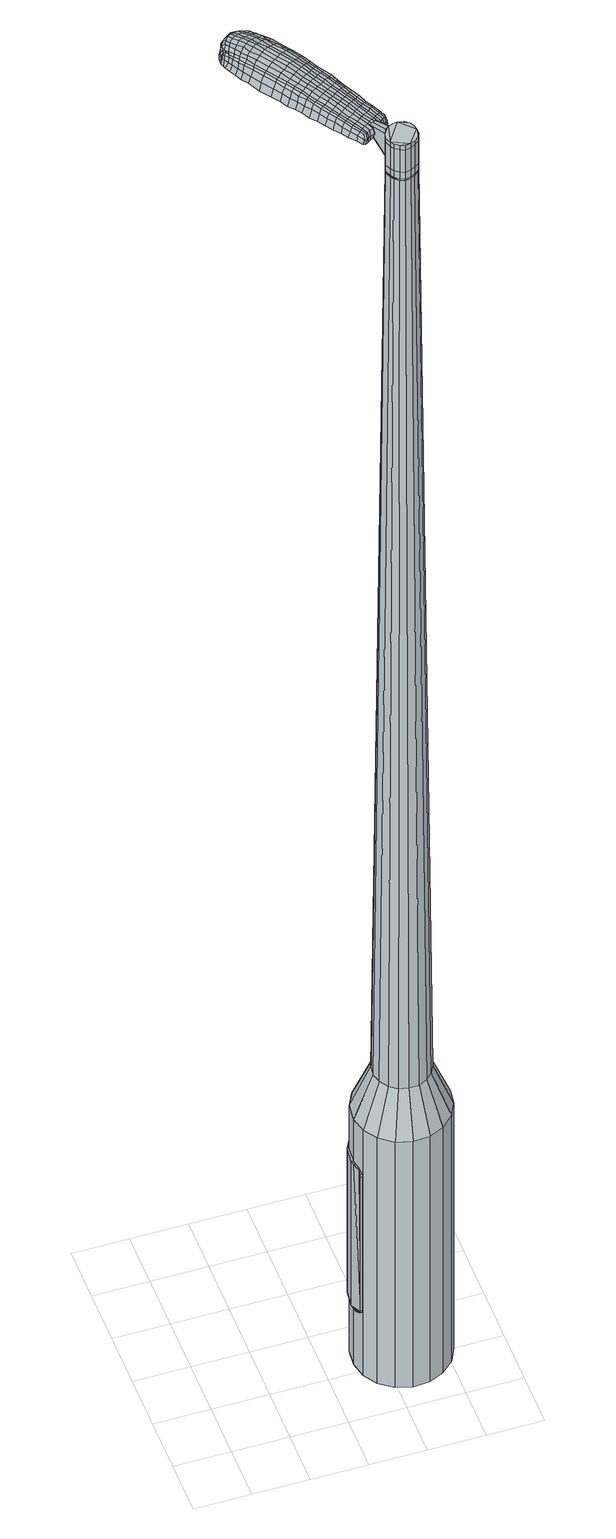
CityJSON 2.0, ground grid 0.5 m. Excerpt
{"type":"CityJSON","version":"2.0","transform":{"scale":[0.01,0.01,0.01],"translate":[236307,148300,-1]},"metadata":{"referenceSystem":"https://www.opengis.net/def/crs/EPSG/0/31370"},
"CityObjects":{
"object1":{"type":"GenericCityObject","attributes":{"cluster":208,"mean_distance_to_centroid":0.154,"new_centroid_x":236308.69,"new_centroid_y":148300.61,"mean_distance_to_camera":6.35,"H1":-27.15,"H2":-59.48,"Z_final":110.35,"cluster2":-1,"proj_x":236311.16,"proj_y":148298.97,"id_line":53438,"bearing_l":33.64,"distance":2.96,"orientation":"left","G_obj":123.64},"geometry":[{"type":"MultiSurface","lod":"2","boundaries":[[[0,1,2,3]],[[1,4,5,2]],[[4,6,7,5]],[[6,8,9,7]],[[8,10,11,9]],[[10,12,13,11]],[[12,14,15,13]],[[14,16,17,15]],[[16,18,19,17]],[[18,20,21,19]],[[20,22,23,21]],[[22,24,25,23]],[[24,26,27,25]],[[26,28,29,27]],[[28,30,31,29]],[[30,32,33,31]],[[32,34,35,33]],[[34,0,3,35]],[[36,37,38,39]],[[38,40,41,42]],[[41,43,42]],[[42,44,45,46]],[[45,47,46]],[[46,48,49,50]],[[49,51,50]],[[42,46,50,38]],[[50,52,39,38]],[[53,36,39]],[[2,5,7,35]],[[7,9,11,15]],[[11,13,15]],[[15,17,19,23]],[[19,21,23]],[[23,25,27,31]],[[27,29,31]],[[15,23,31,7]],[[31,33,35,7]],[[3,2,35]],[[1,0,54,55]],[[0,34,56,54]],[[34,32,57,56]],[[32,30,58,57]],[[30,28,59,58]],[[28,26,60,59]],[[26,24,61,60]],[[24,22,62,61]],[[22,20,63,62]],[[20,18,64,63]],[[18,16,65,64]],[[16,14,66,65]],[[14,12,67,66]],[[12,10,68,67]],[[10,8,69,68]],[[8,6,70,69]],[[6,4,71,70]],[[4,1,55,71]],[[55,54,72,73]],[[54,56,74,72]],[[56,57,75,74]],[[57,58,76,75]],[[58,59,77,76]],[[59,60,78,77]],[[60,61,79,78]],[[61,62,80,79]],[[62,63,81,80]],[[63,64,82,81]],[[64,65,83,82]],[[65,66,84,83]],[[66,67,85,84]],[[67,68,86,85]],[[68,69,87,86]],[[69,70,88,87]],[[70,71,89,88]],[[71,55,73,89]],[[90,91,92,93]],[[94,95,91,90]],[[96,97,95,94]],[[98,99,97,96]],[[100,101,99,98]],[[102,103,101,100]],[[79,104,103,102]],[[105,106,104,79]],[[81,107,106,105]],[[82,108,107,81]],[[109,110,108,82]],[[111,112,110,109]],[[85,113,112,111]],[[86,114,113,85]],[[115,116,114,86]],[[117,118,116,115]],[[89,119,118,117]],[[93,92,119,89]],[[120,121,122,123]],[[124,120,123,125]],[[126,124,125,127]],[[128,126,127,129]],[[130,128,129,131]],[[132,130,131,133]],[[134,132,133,135]],[[136,134,135,137]],[[138,136,137,139]],[[140,138,139,141]],[[142,140,141,143]],[[144,142,143,145]],[[146,144,145,147]],[[148,146,147,149]],[[150,148,149,151]],[[152,150,151,153]],[[73,72,90,93]],[[72,74,94,90]],[[74,75,96,94]],[[75,76,98,96]],[[76,77,100,98]],[[77,78,102,100]],[[78,79,102]],[[80,105,79]],[[80,81,105]],[[83,109,82]],[[83,84,111,109]],[[84,85,111]],[[87,115,86]],[[87,88,117,115]],[[88,89,117]],[[73,93,89]],[[154,155,92,91]],[[155,119,92]],[[156,118,119]],[[156,157,116,118]],[[157,114,116]],[[158,112,113]],[[158,159,110,112]],[[159,108,110]],[[160,106,107]],[[160,104,106]],[[161,103,104]],[[161,162,101,103]],[[162,163,99,101]],[[163,164,97,99]],[[164,165,95,97]],[[165,154,91,95]],[[39,52,152,166]],[[155,154,167,153]],[[53,39,166,121]],[[154,165,122,167]],[[36,53,121,120]],[[165,164,123,122]],[[37,36,120,124]],[[164,163,125,123]],[[38,37,124,126]],[[163,162,127,125]],[[40,38,126,128]],[[162,161,129,127]],[[41,40,128,130]],[[161,104,131,129]],[[43,41,130,132]],[[104,160,133,131]],[[42,43,132,134]],[[160,107,135,133]],[[44,42,134,136]],[[107,108,137,135]],[[45,44,136,138]],[[108,159,139,137]],[[47,45,138,140]],[[159,158,141,139]],[[46,47,140,142]],[[158,113,143,141]],[[48,46,142,144]],[[113,114,145,143]],[[49,48,144,146]],[[114,157,147,145]],[[51,49,146,148]],[[157,156,149,147]],[[50,51,148,150]],[[156,119,151,149]],[[52,50,150,152]],[[119,155,153,151]],[[152,153,168,169]],[[153,167,170,168]],[[167,122,171,170]],[[122,121,172,171]],[[121,166,173,172]],[[166,152,169,173]],[[174,175,176,177]],[[178,174,177,179]],[[174,178,180,181]],[[175,174,181,182]],[[183,184,185,186]],[[187,183,186,188]],[[183,187,189,190]],[[184,183,190,191]],[[192,193,194,195]],[[196,192,195,197]],[[192,196,198,199]],[[193,192,199,200]],[[201,202,203,204]],[[205,201,204,206]],[[201,205,207,208]],[[202,201,208,209]],[[210,211,212,213]],[[214,210,213,215]],[[210,214,216,217]],[[211,210,217,218]],[[219,220,221,222]],[[223,219,222,224]],[[219,223,225,226]],[[220,219,226,227]],[[228,229,230,231]],[[220,228,231,221]],[[228,220,227,232]],[[229,228,232,233]],[[234,235,236,237]],[[229,234,237,230]],[[234,229,233,238]],[[235,234,238,239]],[[240,178,179,241]],[[235,240,241,236]],[[240,235,239,242]],[[178,240,242,180]],[[243,244,245,246]],[[247,243,246,248]],[[243,247,249,250]],[[244,243,250,251]],[[252,253,254,255]],[[244,252,255,245]],[[252,244,251,256]],[[253,252,256,257]],[[258,259,260,261]],[[253,258,261,254]],[[258,253,257,262]],[[259,258,262,263]],[[264,265,266,267]],[[259,264,267,260]],[[264,259,263,268]],[[265,264,268,269]],[[270,175,182,271]],[[265,270,271,266]],[[270,265,269,272]],[[175,270,272,176]],[[273,274,275,276]],[[277,273,276,278]],[[273,277,279,280]],[[274,273,280,281]],[[282,283,284,285]],[[274,282,285,275]],[[282,274,281,286]],[[283,282,286,287]],[[288,289,290,291]],[[283,288,291,284]],[[288,283,287,292]],[[289,288,292,293]],[[294,187,188,295]],[[289,294,295,290]],[[294,289,293,296]],[[187,294,296,189]],[[297,298,299,300]],[[301,297,300,302]],[[297,301,303,304]],[[298,297,304,305]],[[306,307,308,309]],[[298,306,309,299]],[[306,298,305,310]],[[307,306,310,311]],[[312,313,314,315]],[[307,312,315,308]],[[312,307,311,316]],[[313,312,316,317]],[[318,319,320,321]],[[313,318,321,314]],[[318,313,317,322]],[[319,318,322,323]],[[324,184,191,325]],[[319,324,325,320]],[[324,319,323,326]],[[184,324,326,185]],[[327,213,212,328]],[[329,327,328,330]],[[327,329,331,332]],[[213,327,332,215]],[[333,329,330,334]],[[335,333,334,336]],[[333,335,337,338]],[[329,333,338,331]],[[339,335,336,340]],[[341,339,340,342]],[[339,341,343,344]],[[335,339,344,337]],[[345,341,342,346]],[[347,345,346,348]],[[345,347,349,350]],[[341,345,350,343]],[[351,347,348,352]],[[202,351,352,203]],[[351,202,209,353]],[[347,351,353,349]],[[354,355,200,199]],[[356,354,199,198]],[[354,356,357,358]],[[355,354,358,359]],[[360,361,359,358]],[[362,360,358,357]],[[360,362,363,364]],[[361,360,364,365]],[[366,367,365,364]],[[368,366,364,363]],[[366,368,369,370]],[[367,366,370,371]],[[372,373,371,370]],[[374,372,370,369]],[[372,374,207,205]],[[373,372,205,206]],[[375,376,377,378]],[[277,375,378,279]],[[375,277,278,379]],[[376,375,379,380]],[[381,196,197,382]],[[376,381,382,377]],[[381,376,380,383]],[[196,381,383,198]],[[384,385,386,387]],[[223,384,387,225]],[[384,223,224,388]],[[385,384,388,389]],[[390,391,392,393]],[[385,390,393,386]],[[390,385,389,394]],[[391,390,394,395]],[[396,193,200,397]],[[391,396,397,392]],[[396,391,395,398]],[[193,396,398,194]],[[399,400,401,402]],[[181,399,402,182]],[[399,181,180,403]],[[400,399,403,404]],[[405,406,407,408]],[[400,405,408,401]],[[405,400,404,409]],[[406,405,409,410]],[[411,204,203,412]],[[406,411,412,407]],[[411,406,410,413]],[[204,411,413,206]],[[414,415,416,417]],[[186,414,417,188]],[[414,186,185,418]],[[415,414,418,419]],[[420,208,207,421]],[[415,420,421,416]],[[420,415,419,422]],[[208,420,422,209]],[[423,424,425,426]],[[301,423,426,303]],[[423,301,302,427]],[[424,423,427,428]],[[429,214,215,430]],[[424,429,430,425]],[[429,424,428,431]],[[214,429,431,216]],[[432,433,434,435]],[[247,432,435,249]],[[432,247,248,436]],[[433,432,436,437]],[[438,439,440,441]],[[433,438,441,434]],[[438,433,437,442]],[[439,438,442,443]],[[444,211,218,445]],[[439,444,445,440]],[[444,439,443,446]],[[211,444,446,212]],[[447,448,437,436]],[[246,447,436,248]],[[447,246,245,449]],[[448,447,449,450]],[[451,452,443,442]],[[448,451,442,437]],[[451,448,450,453]],[[452,451,453,454]],[[455,328,212,446]],[[452,455,446,443]],[[455,452,454,456]],[[328,455,456,330]],[[457,458,459,460]],[[304,457,460,305]],[[457,304,303,426]],[[458,457,426,425]],[[461,332,331,462]],[[458,461,462,459]],[[461,458,425,430]],[[332,461,430,215]],[[463,464,450,449]],[[255,463,449,245]],[[463,255,254,465]],[[464,463,465,466]],[[467,468,454,453]],[[464,467,453,450]],[[467,464,466,469]],[[468,467,469,470]],[[471,334,330,456]],[[468,471,456,454]],[[471,468,470,472]],[[334,471,472,336]],[[473,474,475,476]],[[310,473,476,311]],[[473,310,305,460]],[[474,473,460,459]],[[477,338,337,478]],[[474,477,478,475]],[[477,474,459,462]],[[338,477,462,331]],[[479,480,466,465]],[[261,479,465,254]],[[479,261,260,481]],[[480,479,481,482]],[[483,484,470,469]],[[480,483,469,466]],[[483,480,482,485]],[[484,483,485,486]],[[487,340,336,472]],[[484,487,472,470]],[[487,484,486,488]],[[340,487,488,342]],[[489,490,491,492]],[[316,489,492,317]],[[489,316,311,476]],[[490,489,476,475]],[[493,344,343,494]],[[490,493,494,491]],[[493,490,475,478]],[[344,493,478,337]],[[495,496,482,481]],[[267,495,481,260]],[[495,267,266,497]],[[496,495,497,498]],[[499,500,486,485]],[[496,499,485,482]],[[499,496,498,501]],[[500,499,501,502]],[[503,346,342,488]],[[500,503,488,486]],[[503,500,502,504]],[[346,503,504,348]],[[505,506,507,508]],[[322,505,508,323]],[[505,322,317,492]],[[506,505,492,491]],[[509,350,349,510]],[[506,509,510,507]],[[509,506,491,494]],[[350,509,494,343]],[[511,512,498,497]],[[271,511,497,266]],[[511,271,182,402]],[[512,511,402,401]],[[513,514,502,501]],[[512,513,501,498]],[[513,512,401,408]],[[514,513,408,407]],[[515,352,348,504]],[[514,515,504,502]],[[515,514,407,412]],[[352,515,412,203]],[[516,517,419,418]],[[326,516,418,185]],[[516,326,323,508]],[[517,516,508,507]],[[518,353,209,422]],[[517,518,422,419]],[[518,517,507,510]],[[353,518,510,349]],[[519,520,380,379]],[[276,519,379,278]],[[519,276,275,521]],[[520,519,521,522]],[[523,356,198,383]],[[520,523,383,380]],[[523,520,522,524]],[[356,523,524,357]],[[525,526,527,528]],[[226,525,528,227]],[[525,226,225,387]],[[526,525,387,386]],[[529,530,531,532]],[[526,529,532,527]],[[529,526,386,393]],[[530,529,393,392]],[[533,355,359,534]],[[530,533,534,531]],[[533,530,392,397]],[[355,533,397,200]],[[535,536,522,521]],[[285,535,521,275]],[[535,285,284,537]],[[536,535,537,538]],[[539,362,357,524]],[[536,539,524,522]],[[539,536,538,540]],[[362,539,540,363]],[[541,542,543,544]],[[232,541,544,233]],[[541,232,227,528]],[[542,541,528,527]],[[545,546,547,548]],[[542,545,548,543]],[[545,542,527,532]],[[546,545,532,531]],[[549,361,365,550]],[[546,549,550,547]],[[549,546,531,534]],[[361,549,534,359]],[[551,552,538,537]],[[291,551,537,284]],[[551,291,290,553]],[[552,551,553,554]],[[555,368,363,540]],[[552,555,540,538]],[[555,552,554,556]],[[368,555,556,369]],[[557,558,559,560]],[[238,557,560,239]],[[557,238,233,544]],[[558,557,544,543]],[[561,562,563,564]],[[558,561,564,559]],[[561,558,543,548]],[[562,561,548,547]],[[565,367,371,566]],[[562,565,566,563]],[[565,562,547,550]],[[367,565,550,365]],[[567,568,554,553]],[[295,567,553,290]],[[567,295,188,417]],[[568,567,417,416]],[[569,374,369,556]],[[568,569,556,554]],[[569,568,416,421]],[[374,569,421,207]],[[570,571,404,403]],[[242,570,403,180]],[[570,242,239,560]],[[571,570,560,559]],[[572,573,410,409]],[[571,572,409,404]],[[572,571,559,564]],[[573,572,564,563]],[[574,373,206,413]],[[573,574,413,410]],[[574,573,563,566]],[[373,574,566,371]],[[575,576,577,578]],[[578,577,579,580]],[[581,579,577,582]],[[582,577,576,583]],[[584,585,586,587]],[[587,586,588,589]],[[590,588,586,591]],[[591,586,585,592]],[[593,594,595,596]],[[596,595,597,598]],[[599,597,595,600]],[[600,595,594,601]],[[602,603,604,605]],[[605,604,606,607]],[[608,606,604,609]],[[609,604,603,610]],[[611,612,613,614]],[[614,613,615,616]],[[617,615,613,618]],[[618,613,612,619]],[[620,621,622,623]],[[623,622,624,625]],[[626,624,622,627]],[[627,622,621,628]],[[629,630,631,632]],[[632,631,621,620]],[[628,621,631,633]],[[633,631,630,634]],[[635,636,637,638]],[[638,637,630,629]],[[634,630,637,639]],[[639,637,636,640]],[[580,579,641,642]],[[642,641,636,635]],[[640,636,641,643]],[[643,641,579,581]],[[644,645,646,647]],[[647,646,648,649]],[[650,648,646,651]],[[651,646,645,652]],[[653,654,655,656]],[[656,655,645,644]],[[652,645,655,657]],[[657,655,654,658]],[[659,660,661,662]],[[662,661,654,653]],[[658,654,661,663]],[[663,661,660,664]],[[665,666,667,668]],[[668,667,660,659]],[[664,660,667,669]],[[669,667,666,670]],[[583,576,671,672]],[[672,671,666,665]],[[670,666,671,673]],[[673,671,576,575]],[[674,675,676,677]],[[677,676,678,679]],[[680,678,676,681]],[[681,676,675,682]],[[683,684,685,686]],[[686,685,675,674]],[[682,675,685,687]],[[687,685,684,688]],[[689,690,691,692]],[[692,691,684,683]],[[688,684,691,693]],[[693,691,690,694]],[[589,588,695,696]],[[696,695,690,689]],[[694,690,695,697]],[[697,695,588,590]],[[698,699,700,701]],[[701,700,702,703]],[[704,702,700,705]],[[705,700,699,706]],[[707,708,709,710]],[[710,709,699,698]],[[706,699,709,711]],[[711,709,708,712]],[[713,714,715,716]],[[716,715,708,707]],[[712,708,715,717]],[[717,715,714,718]],[[719,720,721,722]],[[722,721,714,713]],[[718,714,721,723]],[[723,721,720,724]],[[592,585,725,726]],[[726,725,720,719]],[[724,720,725,727]],[[727,725,585,584]],[[611,614,728,729]],[[729,728,730,731]],[[732,730,728,172]],[[172,728,614,616]],[[731,730,733,734]],[[734,733,735,736]],[[737,735,733,738]],[[738,733,730,732]],[[736,735,739,740]],[[740,739,741,742]],[[743,741,739,744]],[[744,739,735,737]],[[742,741,745,746]],[[746,745,747,748]],[[749,747,745,750]],[[750,745,741,743]],[[748,747,751,752]],[[752,751,603,602]],[[610,603,751,753]],[[753,751,747,749]],[[601,754,755,600]],[[600,755,756,599]],[[757,756,755,758]],[[758,755,754,759]],[[759,760,761,758]],[[758,761,762,757]],[[763,762,761,764]],[[764,761,760,765]],[[765,766,767,764]],[[764,767,768,763]],[[769,768,767,770]],[[770,767,766,771]],[[771,772,773,770]],[[770,773,774,769]],[[608,774,773,606]],[[606,773,772,607]],[[775,776,777,778]],[[778,777,678,680]],[[679,678,777,779]],[[779,777,776,780]],[[598,597,781,782]],[[782,781,776,775]],[[780,776,781,783]],[[783,781,597,599]],[[784,785,786,787]],[[787,786,624,626]],[[625,624,786,788]],[[788,786,785,789]],[[790,791,792,793]],[[793,792,785,784]],[[789,785,792,794]],[[794,792,791,795]],[[601,594,796,797]],[[797,796,791,790]],[[795,791,796,798]],[[798,796,594,593]],[[799,800,801,802]],[[802,801,582,583]],[[581,582,801,803]],[[803,801,800,804]],[[805,806,807,808]],[[808,807,800,799]],[[804,800,807,809]],[[809,807,806,810]],[[602,605,811,812]],[[812,811,806,805]],[[810,806,811,813]],[[813,811,605,607]],[[814,815,816,817]],[[817,816,587,589]],[[584,587,816,818]],[[818,816,815,819]],[[608,609,820,821]],[[821,820,815,814]],[[819,815,820,822]],[[822,820,609,610]],[[823,824,702,704]],[[702,824,703]],[[703,824,825]],[[616,615,826,827]],[[827,826,824,823]],[[825,824,826,828]],[[828,826,615,617]],[[829,830,831]],[[831,830,648,650]],[[649,648,830,832]],[[832,830,833]],[[834,835,836,837]],[[837,836,830,829]],[[833,830,836,838]],[[838,836,835,839]],[[619,612,840,841]],[[841,840,835,834]],[[839,835,840,842]],[[842,840,612,611]],[[833,843,844,832]],[[832,844,647,649]],[[644,647,844,845]],[[845,844,843,846]],[[839,847,848,838]],[[838,848,843,833]],[[846,843,848,849]],[[849,848,847,850]],[[611,729,851,842]],[[842,851,847,839]],[[850,847,851,852]],[[852,851,729,731]],[[853,854,855,856]],[[856,855,705,706]],[[704,705,855,823]],[[855,854,823]],[[732,172,857,858]],[[858,857,854,853]],[[823,854,857,827]],[[827,857,172,616]],[[846,859,845]],[[845,859,656,644]],[[653,656,859,860]],[[850,861,862,849]],[[849,862,859,846]],[[860,859,862,863]],[[863,862,861,864]],[[731,734,865,852]],[[852,865,861,850]],[[864,861,865,866]],[[866,865,734,736]],[[867,868,869,870]],[[870,869,711,712]],[[706,711,869,856]],[[856,869,868,853]],[[737,738,871,872]],[[872,871,868,867]],[[853,868,871,858]],[[858,871,738,732]],[[873,874,860]],[[860,874,662,653]],[[659,662,874,875]],[[875,874,873,876]],[[864,877,878,863]],[[863,878,873,860]],[[876,873,878,879]],[[879,878,877,880]],[[736,740,881,866]],[[866,881,877,864]],[[880,877,881,882]],[[882,881,740,742]],[[883,884,885,886]],[[886,885,717,718]],[[712,717,885,870]],[[870,885,884,867]],[[743,744,887,888]],[[888,887,884,883]],[[867,884,887,872]],[[872,887,744,737]],[[876,889,890,875]],[[875,890,668,659]],[[665,668,890,891]],[[891,890,889,892]],[[880,893,894,879]],[[879,894,889,876]],[[892,889,894,895]],[[895,894,893,896]],[[742,746,897,882]],[[882,897,893,880]],[[896,893,897,898]],[[898,897,746,748]],[[899,900,901,902]],[[902,901,723,724]],[[718,723,901,886]],[[886,901,900,883]],[[749,750,903,904]],[[904,903,900,899]],[[883,900,903,888]],[[888,903,750,743]],[[892,905,906,891]],[[891,906,672,665]],[[583,672,906,802]],[[802,906,905,799]],[[896,907,908,895]],[[895,908,905,892]],[[799,905,908,808]],[[808,908,907,805]],[[748,752,909,898]],[[898,909,907,896]],[[805,907,909,812]],[[812,909,752,602]],[[819,910,911,818]],[[818,911,727,584]],[[724,727,911,902]],[[902,911,910,899]],[[610,753,912,822]],[[822,912,910,819]],[[899,910,912,904]],[[904,912,753,749]],[[780,913,914,779]],[[779,914,677,679]],[[674,677,914,915]],[[915,914,913,916]],[[599,756,917,783]],[[783,917,913,780]],[[916,913,917,918]],[[918,917,756,757]],[[919,920,921,922]],[[922,921,627,628]],[[626,627,921,787]],[[787,921,920,784]],[[923,924,925,926]],[[926,925,920,919]],[[784,920,925,793]],[[793,925,924,790]],[[759,754,927,928]],[[928,927,924,923]],[[790,924,927,797]],[[797,927,754,601]],[[916,929,930,915]],[[915,930,686,674]],[[683,686,930,931]],[[931,930,929,932]],[[757,762,933,918]],[[918,933,929,916]],[[932,929,933,934]],[[934,933,762,763]],[[935,936,937,938]],[[938,937,633,634]],[[628,633,937,922]],[[922,937,936,919]],[[939,940,941,942]],[[942,941,936,935]],[[919,936,941,926]],[[926,941,940,923]],[[765,760,943,944]],[[944,943,940,939]],[[923,940,943,928]],[[928,943,760,759]],[[932,945,946,931]],[[931,946,692,683]],[[689,692,946,947]],[[947,946,945,948]],[[763,768,949,934]],[[934,949,945,932]],[[948,945,949,950]],[[950,949,768,769]],[[951,952,953,954]],[[954,953,639,640]],[[634,639,953,938]],[[938,953,952,935]],[[955,956,957,958]],[[958,957,952,951]],[[935,952,957,942]],[[942,957,956,939]],[[771,766,959,960]],[[960,959,956,955]],[[939,956,959,944]],[[944,959,766,765]],[[948,961,962,947]],[[947,962,696,689]],[[589,696,962,817]],[[817,962,961,814]],[[769,774,963,950]],[[950,963,961,948]],[[814,961,963,821]],[[821,963,774,608]],[[804,964,965,803]],[[803,965,643,581]],[[640,643,965,954]],[[954,965,964,951]],[[810,966,967,809]],[[809,967,964,804]],[[951,964,967,958]],[[958,967,966,955]],[[607,772,968,813]],[[813,968,966,810]],[[955,966,968,960]],[[960,968,772,771]],[[575,578,177,176]],[[578,580,179,177]],[[590,591,190,189]],[[591,592,191,190]],[[593,596,195,194]],[[596,598,197,195]],[[617,618,217,216]],[[618,619,218,217]],[[620,623,222,221]],[[623,625,224,222]],[[629,632,231,230]],[[632,620,221,231]],[[635,638,237,236]],[[638,629,230,237]],[[580,642,241,179]],[[642,635,236,241]],[[650,651,250,249]],[[651,652,251,250]],[[652,657,256,251]],[[657,658,257,256]],[[658,663,262,257]],[[663,664,263,262]],[[664,669,268,263]],[[669,670,269,268]],[[670,673,272,269]],[[673,575,176,272]],[[680,681,280,279]],[[681,682,281,280]],[[682,687,286,281]],[[687,688,287,286]],[[688,693,292,287]],[[693,694,293,292]],[[694,697,296,293]],[[697,590,189,296]],[[698,701,300,299]],[[701,703,302,300]],[[707,710,309,308]],[[710,698,299,309]],[[713,716,315,314]],[[716,707,308,315]],[[719,722,321,320]],[[722,713,314,321]],[[592,726,325,191]],[[726,719,320,325]],[[775,778,378,377]],[[778,680,279,378]],[[598,782,382,197]],[[782,775,377,382]],[[625,788,388,224]],[[788,789,389,388]],[[789,794,394,389]],[[794,795,395,394]],[[795,798,398,395]],[[798,593,194,398]],[[703,427,302]],[[703,825,428,427]],[[825,828,431,428]],[[828,617,216,431]],[[829,831,435,434]],[[831,650,249,435]],[[834,837,441,440]],[[837,829,434,441]],[[619,841,445,218]],[[841,834,440,445]],[[969,970,971,972]],[[973,974,972,971]],[[975,976,977,978]],[[979,980,981,982]],[[970,983,984,971]],[[985,973,971,984]],[[986,975,978,987]],[[988,989,980,979]],[[983,990,991,984]],[[991,992,985,984]],[[993,986,987,994]],[[995,989,988,996]],[[990,997,998,991]],[[998,999,992,991]],[[1000,993,994,1001]],[[1002,995,996,1003]],[[1004,1005,1006,1007]],[[1008,1009,1005,1004]],[[1008,1010,1011,1009]],[[1010,1012,1013,1011]],[[1014,1015,1016,1017]],[[1018,1019,1015,1014]],[[1020,1021,1019,1018]],[[1022,1023,1021,1020]],[[1017,1006,1005,1014]],[[1014,1005,1009,1018]],[[1009,1011,1020,1018]],[[1011,1013,1022,1020]],[[978,977,974,973]],[[987,978,973,985]],[[992,994,987,985]],[[999,1001,994,992]],[[979,982,976,975]],[[988,979,975,986]],[[996,988,986,993]],[[1003,996,993,1000]],[[980,1004,1007,981]],[[989,1008,1004,980]],[[1010,1008,989,995]],[[1012,1010,995,1002]],[[1024,1025,1026,1027]],[[1026,1028,1029,1030]],[[1026,1030,1031,1032]],[[1026,1032,1027]],[[1033,1024,1027,1034]],[[1035,1034,1027,1036]],[[1037,1036,1027]],[[1038,1026,1025,1039]],[[1040,1038,1039,1041]],[[1042,1040,1041,1043]],[[1044,1042,1043,1045]],[[1046,1044,1045,1047]],[[1047,1048,1049,1050]],[[1047,1050,1051,1052]],[[1047,1052,1053,1054]],[[1053,1055,1056,1057]],[[1053,1057,1058,1059]],[[1053,1059,1054]],[[1047,1054,1046]],[[1060,1061,1025,1024]],[[1062,1063,1028,1026]],[[1064,1065,1037,1027]],[[1061,1066,1039,1025]],[[1067,1062,1026,1038]],[[1066,1068,1041,1039]],[[1069,1067,1038,1040]],[[1068,1070,1043,1041]],[[1071,1069,1040,1042]],[[1070,1072,1045,1043]],[[1073,1071,1042,1044]],[[1072,1074,1047,1045]],[[1075,1073,1044,1046]],[[1074,1076,1048,1047]],[[1077,1078,1055,1053]],[[1079,1075,1046,1054]],[[1049,1048,1076,1080]],[[1050,1049,1080,1081]],[[1051,1050,1081,1082]],[[1052,1051,1082,1083]],[[1053,1052,1083,1077]],[[1084,1060,1024,1033]],[[1085,1084,1033,1034]],[[1086,1085,1034,1035]],[[1087,1086,1035,1036]],[[1065,1087,1036,1037]],[[1029,1028,1063,1088]],[[1056,1055,1078,1089]],[[1030,1029,1088,1090]],[[1031,1030,1090,1091]],[[1032,1031,1091,1092]],[[1027,1032,1092,1064]],[[1057,1056,1089,1093]],[[1058,1057,1093,1094]],[[1059,1058,1094,1095]],[[1054,1059,1095,1079]]]}]}
},
"vertices":[
[143,97,384],[157,103,384],[157,103,96],[143,97,96],[172,104,384],[172,104,96],[186,100,384],[186,100,96],[197,91,384],[197,91,96],[206,79,384],[206,79,96],[209,64,384],[209,64,96],[207,50,384],[207,50,96],[201,37,384],[201,37,96],[190,27,384],[190,27,96],[177,21,384],[177,21,96],[162,20,384],[162,20,96],[148,24,384],[148,24,96],[136,33,384],[136,33,96],[128,45,384],[128,45,96],[125,59,384],[125,59,96],[126,74,384],[126,74,96],[133,87,384],[133,87,96],[154,66,1524],[153,61,1524],[155,56,1524],[159,73,1524],[157,53,1524],[161,50,1524],[170,49,1524],[165,48,1524],[174,51,1524],[178,54,1524],[180,63,1524],[180,58,1524],[179,67,1524],[177,71,1524],[168,75,1524],[173,74,1524],[164,75,1524],[156,70,1524],[153,83,429],[161,86,429],[147,77,429],[143,69,429],[142,60,429],[144,52,429],[149,44,429],[156,39,429],[164,37,429],[173,37,429],[181,41,429],[187,47,429],[191,55,429],[192,63,429],[190,72,429],[185,79,429],[178,84,429],[170,87,429],[159,73,1483],[164,75,1483],[156,70,1483],[154,66,1483],[153,61,1483],[155,56,1483],[157,53,1483],[161,50,1483],[165,48,1483],[170,49,1483],[174,51,1483],[178,54,1483],[180,58,1483],[180,63,1483],[179,67,1483],[177,71,1483],[173,74,1483],[168,75,1483],[160,73,1483],[160,73,1485],[164,74,1485],[164,74,1483],[156,69,1483],[156,69,1485],[155,65,1483],[155,65,1485],[154,61,1483],[154,61,1485],[155,57,1483],[155,57,1485],[158,53,1483],[158,53,1485],[161,50,1485],[165,49,1483],[165,49,1485],[170,49,1485],[174,51,1485],[177,54,1483],[177,54,1485],[179,58,1483],[179,58,1485],[180,63,1485],[179,67,1485],[176,71,1483],[176,71,1485],[173,73,1483],[173,73,1485],[168,75,1485],[154,66,1519],[156,70,1519],[156,70,1493],[154,66,1493],[153,61,1519],[153,61,1493],[155,56,1519],[155,56,1493],[157,53,1519],[157,53,1493],[161,50,1519],[161,50,1493],[165,48,1519],[165,48,1493],[170,49,1519],[170,49,1493],[174,51,1519],[174,51,1493],[178,54,1519],[178,54,1493],[180,58,1519],[180,58,1493],[180,63,1519],[180,63,1493],[179,67,1519],[179,67,1493],[177,71,1519],[177,71,1493],[173,74,1519],[173,74,1493],[168,75,1519],[168,75,1493],[164,75,1519],[164,75,1493],[159,73,1485],[164,75,1485],[173,74,1485],[177,71,1485],[180,58,1485],[178,54,1485],[165,48,1485],[157,53,1485],[155,56,1485],[153,61,1485],[154,66,1485],[156,70,1485],[159,73,1519],[159,73,1493],[152,90,1513],[152,90,1518],[149,89,1513],[146,87,1513],[146,87,1518],[149,89,1518],[124,161,1519],[128,155,1518],[129,157,1509],[125,163,1510],[120,168,1519],[120,170,1510],[119,167,1526],[124,159,1525],[127,153,1525],[92,140,1519],[96,134,1518],[98,134,1525],[94,140,1525],[87,147,1519],[89,147,1526],[85,147,1510],[90,140,1510],[94,134,1509],[66,211,1519],[69,213,1519],[69,213,1513],[65,211,1513],[63,208,1519],[63,208,1513],[64,206,1524],[67,209,1524],[70,211,1524],[107,149,1530],[111,143,1529],[114,145,1529],[110,151,1530],[102,157,1531],[105,159,1531],[99,154,1530],[104,147,1530],[108,141,1529],[152,82,1512],[154,83,1512],[154,84,1517],[151,83,1517],[150,80,1512],[149,81,1517],[149,81,1506],[151,83,1506],[154,84,1506],[90,210,1519],[93,207,1519],[93,209,1512],[91,211,1512],[89,211,1518],[89,213,1512],[88,210,1522],[89,209,1523],[92,206,1524],[96,203,1519],[99,199,1519],[100,201,1512],[96,205,1512],[95,202,1524],[98,198,1525],[103,194,1519],[107,188,1519],[108,190,1511],[103,196,1511],[102,193,1526],[106,186,1526],[113,178,1519],[114,180,1510],[113,177,1526],[162,97,1513],[158,104,1513],[157,103,1518],[161,96,1517],[164,92,1512],[163,93,1516],[165,94,1506],[162,99,1507],[158,105,1507],[154,110,1514],[150,117,1515],[150,115,1520],[153,109,1519],[155,112,1507],[151,119,1507],[147,123,1515],[143,130,1516],[142,128,1522],[146,122,1521],[147,125,1508],[143,132,1508],[139,136,1517],[135,143,1517],[135,141,1524],[138,135,1523],[140,138,1508],[136,144,1509],[132,149,1518],[131,147,1524],[132,151,1509],[60,191,1519],[62,187,1519],[63,188,1524],[61,191,1523],[59,193,1518],[60,193,1522],[58,193,1512],[59,191,1512],[60,188,1512],[64,183,1519],[67,178,1519],[68,178,1525],[65,184,1524],[62,183,1512],[65,178,1512],[70,173,1519],[74,166,1519],[76,166,1526],[71,173,1526],[68,173,1511],[72,167,1511],[80,157,1519],[82,157,1526],[78,157,1510],[136,81,1513],[132,87,1513],[130,87,1507],[135,81,1507],[140,76,1512],[139,77,1506],[140,78,1516],[138,81,1517],[133,87,1518],[127,93,1514],[123,99,1515],[121,99,1507],[126,93,1507],[129,93,1519],[124,99,1520],[118,105,1515],[114,111,1516],[112,111,1508],[116,105,1508],[120,105,1521],[115,111,1522],[109,117,1517],[105,122,1517],[103,123,1509],[107,117,1508],[111,117,1523],[107,123,1524],[101,128,1518],[99,129,1509],[102,128,1524],[148,88,1519],[151,89,1519],[144,94,1520],[146,95,1520],[142,92,1520],[146,86,1519],[140,100,1522],[142,101,1522],[136,106,1523],[138,108,1523],[133,104,1523],[138,98,1521],[132,112,1524],[134,114,1524],[128,118,1525],[130,120,1525],[125,117,1525],[129,111,1524],[124,125,1526],[126,126,1526],[119,131,1527],[122,132,1527],[117,129,1527],[121,123,1526],[115,137,1528],[118,139,1528],[112,135,1528],[69,207,1527],[72,209,1527],[66,204,1526],[68,200,1527],[71,203,1528],[74,205,1528],[75,198,1529],[78,200,1529],[72,195,1528],[76,189,1530],[79,192,1530],[82,194,1530],[83,186,1531],[86,188,1531],[79,183,1530],[85,175,1531],[88,178,1531],[91,180,1531],[95,167,1531],[98,169,1531],[92,165,1531],[59,195,1518],[59,198,1519],[58,198,1513],[58,195,1513],[60,194,1523],[61,197,1523],[61,203,1519],[60,203,1513],[62,202,1524],[87,212,1518],[84,213,1518],[84,212,1523],[87,211,1523],[87,214,1513],[84,215,1513],[80,214,1519],[76,215,1519],[77,213,1524],[81,213,1523],[80,215,1513],[76,215,1513],[73,214,1519],[73,213,1524],[72,215,1513],[122,158,1528],[121,157,1528],[124,151,1528],[126,152,1527],[118,166,1528],[116,165,1529],[118,156,1529],[116,154,1530],[119,148,1529],[122,150,1528],[114,164,1529],[111,162,1530],[113,153,1530],[117,146,1529],[108,160,1531],[95,141,1528],[97,142,1529],[92,149,1529],[90,148,1528],[100,135,1527],[101,136,1528],[100,144,1529],[95,152,1530],[105,138,1528],[142,75,1512],[144,77,1512],[143,78,1517],[142,77,1517],[141,76,1506],[143,77,1506],[146,78,1512],[146,80,1517],[146,79,1506],[164,90,1512],[163,89,1512],[163,90,1506],[165,91,1506],[163,91,1517],[162,90,1517],[161,88,1512],[159,86,1512],[159,87,1506],[161,89,1506],[160,89,1517],[158,87,1517],[156,85,1512],[156,86,1506],[156,86,1517],[160,95,1519],[159,94,1519],[156,102,1520],[155,101,1520],[157,93,1519],[155,92,1519],[153,100,1520],[151,98,1520],[153,90,1519],[149,97,1520],[139,81,1519],[140,82,1519],[136,88,1520],[134,87,1520],[143,84,1519],[139,90,1520],[152,108,1521],[151,107,1521],[149,115,1522],[147,114,1522],[149,106,1521],[147,104,1521],[145,112,1522],[143,111,1523],[145,103,1522],[141,109,1523],[130,93,1521],[132,94,1521],[127,100,1522],[126,99,1522],[134,96,1521],[130,102,1522],[145,121,1523],[143,120,1523],[141,127,1524],[140,126,1524],[141,119,1523],[139,117,1524],[137,125,1525],[135,123,1525],[137,115,1524],[133,122,1525],[121,105,1523],[123,106,1523],[119,112,1524],[117,111,1524],[126,108,1524],[122,114,1525],[137,134,1525],[136,133,1525],[134,140,1526],[132,139,1526],[134,131,1526],[131,129,1526],[130,137,1527],[127,136,1527],[129,128,1526],[125,134,1527],[112,117,1525],[114,118,1525],[110,124,1526],[108,123,1526],[117,120,1526],[113,127,1527],[130,146,1527],[128,145,1527],[126,144,1527],[123,142,1528],[121,140,1528],[104,129,1527],[106,130,1527],[109,132,1528],[62,193,1525],[62,195,1525],[63,189,1526],[64,192,1526],[64,200,1526],[66,196,1527],[88,209,1525],[86,210,1525],[88,207,1526],[90,206,1525],[82,211,1525],[79,211,1526],[81,207,1527],[85,207,1526],[75,210,1526],[78,207,1527],[66,185,1526],[67,187,1527],[69,180,1527],[70,182,1528],[69,191,1528],[72,185,1529],[93,202,1526],[91,203,1527],[95,198,1528],[97,197,1527],[88,203,1527],[85,202,1528],[89,197,1529],[92,197,1528],[81,201,1528],[85,195,1530],[72,174,1528],[74,176,1529],[77,167,1528],[78,169,1529],[76,180,1529],[81,172,1530],[101,192,1528],[98,192,1528],[103,185,1529],[105,186,1528],[96,192,1529],[92,191,1530],[97,183,1530],[100,184,1530],[89,189,1530],[94,182,1531],[83,158,1529],[85,159,1529],[88,162,1530],[111,176,1528],[110,175,1529],[107,174,1530],[104,173,1530],[101,171,1531],[127,156,1509],[126,154,1518],[123,160,1518],[123,162,1509],[118,167,1519],[119,169,1510],[117,166,1525],[122,158,1525],[126,152,1525],[100,135,1525],[98,135,1518],[94,141,1518],[95,141,1525],[89,148,1519],[90,148,1525],[87,148,1510],[92,141,1509],[96,136,1509],[70,212,1513],[70,211,1519],[67,209,1519],[67,210,1513],[65,206,1519],[64,207,1513],[66,205,1524],[68,208,1524],[71,210,1524],[114,145,1528],[111,143,1528],[107,149,1529],[110,151,1529],[102,157,1529],[105,159,1529],[99,155,1529],[104,147,1529],[108,141,1528],[152,86,1516],[153,85,1512],[151,84,1512],[150,85,1516],[148,82,1512],[148,83,1516],[148,83,1506],[150,85,1506],[153,86,1506],[92,207,1512],[91,206,1519],[89,208,1518],[90,210,1512],[88,210,1518],[88,211,1512],[87,209,1522],[88,207,1523],[90,205,1523],[98,199,1512],[98,198,1519],[94,202,1519],[95,204,1512],[93,201,1524],[97,196,1525],[106,189,1511],[105,187,1519],[101,193,1519],[102,195,1511],[100,192,1525],[105,185,1526],[112,177,1519],[112,179,1510],[111,176,1526],[156,102,1518],[156,103,1513],[160,96,1513],[159,95,1517],[162,92,1512],[161,92,1515],[163,93,1506],[160,98,1506],[157,104,1507],[148,115,1520],[149,116,1514],[152,109,1514],[152,108,1519],[153,111,1507],[149,118,1507],[140,127,1522],[141,129,1516],[145,122,1515],[144,121,1521],[145,124,1508],[142,131,1508],[133,140,1523],[134,142,1517],[137,135,1516],[137,134,1522],[138,137,1508],[134,143,1508],[130,148,1517],[129,146,1524],[130,150,1509],[65,189,1523],[63,188,1519],[62,191,1518],[63,192,1523],[61,193,1518],[62,193,1522],[60,193,1512],[60,191,1512],[62,188,1512],[70,179,1525],[68,179,1519],[66,184,1519],[67,184,1524],[64,184,1512],[67,179,1512],[77,167,1526],[76,167,1519],[71,174,1519],[73,174,1525],[70,174,1511],[74,168,1511],[82,158,1519],[84,158,1526],[80,158,1510],[132,88,1507],[133,88,1513],[138,82,1513],[136,82,1506],[141,78,1512],[140,78,1506],[141,79,1515],[139,82,1517],[135,88,1518],[123,100,1507],[124,100,1514],[129,94,1514],[127,94,1507],[130,94,1519],[126,100,1520],[113,112,1508],[115,112,1516],[120,106,1515],[118,106,1508],[121,106,1521],[117,112,1522],[104,124,1508],[106,124,1517],[111,118,1516],[109,118,1508],[112,118,1522],[108,124,1523],[102,130,1517],[100,130,1509],[104,130,1524],[148,88,1518],[150,90,1518],[144,94,1519],[146,96,1519],[142,93,1519],[140,100,1520],[142,102,1520],[136,107,1521],[138,108,1521],[133,105,1521],[137,99,1520],[132,113,1523],[134,114,1523],[127,119,1524],[130,120,1524],[125,117,1524],[129,111,1523],[123,125,1525],[126,127,1525],[119,131,1526],[122,133,1526],[116,129,1526],[121,123,1525],[115,137,1527],[118,139,1527],[112,135,1527],[72,208,1526],[69,206,1526],[67,203,1525],[69,200,1526],[72,203,1526],[74,204,1526],[78,199,1528],[75,197,1528],[72,195,1527],[76,189,1528],[79,191,1529],[82,193,1529],[86,187,1530],[83,185,1530],[80,183,1529],[85,176,1530],[88,178,1530],[91,180,1530],[98,169,1530],[95,167,1530],[92,165,1530],[60,198,1513],[61,197,1518],[61,195,1518],[60,195,1512],[62,194,1523],[63,197,1523],[63,202,1519],[62,202,1513],[64,201,1523],[84,210,1523],[84,211,1518],[86,211,1518],[86,209,1523],[86,212,1512],[84,213,1512],[77,211,1523],[77,212,1519],[80,212,1519],[81,211,1523],[80,213,1513],[76,213,1513],[73,212,1519],[74,211,1524],[73,213,1513],[124,151,1527],[120,157,1527],[121,158,1527],[125,152,1526],[117,165,1527],[115,165,1528],[119,148,1528],[115,154,1528],[118,156,1528],[121,150,1527],[113,163,1528],[110,162,1529],[112,153,1529],[116,147,1528],[107,160,1529],[93,150,1528],[98,143,1527],[96,142,1527],[91,149,1527],[100,136,1526],[102,137,1527],[101,145,1528],[96,152,1528],[105,139,1527],[142,79,1516],[142,78,1512],[141,79,1506],[145,80,1512],[145,81,1516],[144,81,1506],[162,92,1506],[162,91,1512],[163,92,1506],[161,92,1516],[161,91,1516],[157,89,1506],[157,88,1512],[160,90,1512],[160,91,1506],[159,90,1516],[157,89,1516],[155,87,1512],[155,88,1506],[155,87,1516],[158,95,1518],[159,95,1518],[155,102,1519],[155,101,1519],[154,93,1518],[156,94,1518],[153,100,1519],[150,98,1519],[152,91,1518],[148,97,1519],[136,89,1519],[140,83,1518],[139,83,1518],[135,88,1519],[143,85,1518],[139,91,1519],[151,108,1520],[147,114,1521],[146,105,1520],[149,106,1520],[145,113,1521],[142,111,1521],[144,103,1520],[140,110,1521],[127,101,1521],[132,95,1520],[131,94,1520],[126,100,1521],[134,97,1520],[130,103,1521],[143,120,1522],[144,121,1522],[140,127,1523],[139,126,1523],[138,117,1522],[141,119,1522],[137,125,1523],[134,124,1524],[136,116,1523],[132,122,1524],[119,113,1523],[123,107,1522],[122,106,1522],[118,112,1523],[126,109,1522],[122,115,1523],[135,133,1524],[136,133,1524],[132,139,1525],[131,139,1525],[131,130,1525],[133,131,1524],[129,138,1525],[127,136,1526],[128,128,1525],[124,134,1526],[110,125,1525],[114,119,1524],[113,118,1524],[109,124,1525],[117,121,1524],[113,127,1525],[127,145,1526],[128,146,1526],[123,142,1527],[125,144,1526],[120,141,1527],[106,131,1526],[105,130,1526],[109,133,1526],[64,195,1524],[63,193,1524],[65,190,1525],[65,192,1525],[65,199,1525],[67,196,1525],[87,206,1525],[85,208,1524],[87,208,1524],[89,205,1525],[81,206,1526],[79,209,1525],[82,209,1524],[84,206,1525],[75,209,1525],[78,206,1526],[68,187,1526],[67,185,1526],[70,180,1526],[71,182,1527],[70,191,1526],[73,185,1527],[94,197,1527],[91,202,1526],[92,201,1526],[96,196,1526],[88,196,1528],[84,201,1527],[88,202,1526],[91,196,1527],[81,201,1527],[85,195,1528],[74,176,1527],[74,175,1527],[78,168,1527],[79,170,1528],[77,180,1528],[82,173,1529],[102,185,1528],[98,191,1527],[99,191,1527],[104,185,1527],[97,183,1529],[92,190,1529],[95,191,1528],[100,184,1528],[89,189,1529],[94,182,1530],[86,160,1528],[85,158,1528],[89,162,1529],[109,175,1528],[110,175,1528],[104,172,1529],[106,174,1529],[101,171,1530],[163,93,1508],[157,89,1508],[140,117,1509],[147,121,1509],[129,135,1510],[136,140,1510],[107,169,1512],[115,174,1512],[125,159,1511],[117,154,1511],[97,184,1513],[90,194,1514],[97,199,1514],[105,189,1513],[152,85,1508],[134,112,1509],[122,130,1510],[100,163,1512],[110,148,1511],[90,178,1513],[82,190,1514],[146,82,1508],[127,108,1509],[114,126,1510],[92,158,1512],[102,143,1511],[75,185,1514],[82,173,1513],[140,78,1508],[120,104,1509],[107,121,1510],[84,153,1512],[94,138,1511],[67,180,1514],[74,168,1513],[82,205,1514],[78,209,1514],[84,213,1514],[89,210,1514],[75,201,1514],[72,205,1514],[68,196,1514],[66,201,1514],[61,191,1514],[60,197,1514],[73,211,1515],[69,212,1515],[70,212,1515],[77,213,1515],[70,209,1515],[68,211,1515],[66,206,1515],[67,211,1515],[62,204,1515],[66,210,1515],[124,56,334],[123,60,334],[123,60,165],[126,46,171],[124,56,165],[125,52,165],[126,50,166],[126,48,167],[126,46,169],[125,52,334],[126,50,333],[126,48,332],[126,46,331],[126,46,328],[125,75,165],[125,75,334],[132,88,165],[132,88,334],[143,98,165],[143,98,334],[156,104,165],[156,104,334],[171,106,165],[171,106,334],[176,104,334],[179,103,334],[182,103,333],[184,102,332],[185,102,331],[185,102,328],[176,104,165],[185,102,171],[185,102,169],[184,102,167],[182,103,166],[179,103,165],[127,57,334],[126,60,334],[126,60,165],[127,57,165],[129,47,171],[129,47,328],[128,74,334],[128,74,165],[134,86,334],[134,86,165],[144,96,334],[144,96,165],[157,102,334],[157,102,165],[171,103,334],[171,103,165],[175,102,334],[185,99,328],[185,99,171],[175,102,165],[178,101,334],[181,100,333],[183,99,332],[184,99,331],[128,53,334],[128,50,333],[129,48,332],[129,47,331],[128,53,165],[184,99,169],[128,50,166],[129,48,167],[129,47,169],[183,99,167],[181,100,166],[178,101,165]
]}
